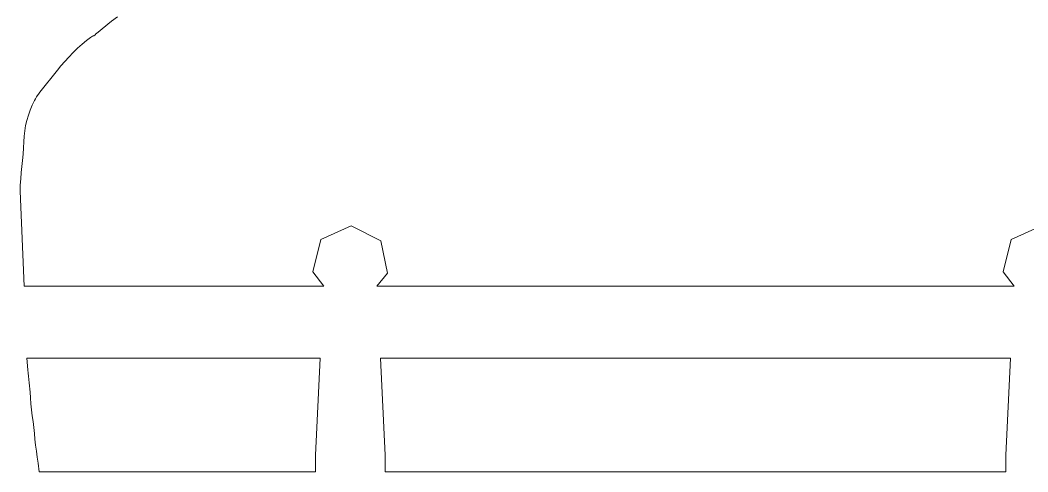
# Model space of a CAD drawing. Header units: centimetres. Extents: x -20.3 to 20.1, y -6 to 14.
# Drawn here: x 2.881 to 6.73, y 6.111 to 7.836 of the extents above; entities that cross this region are included whole.
import ezdxf

# ---------------------------------------------------------------- set-up
doc = ezdxf.new("R2010")
doc.units = ezdxf.units.CM
doc.header["$MEASUREMENT"] = 0
doc.layers.add('layer 1', color=7, linetype='Continuous')

msp = doc.modelspace()

# ---------------------------------------------------------------- linework, layer by layer
at = {"layer": 'layer 1', "color": 5, "lineweight": 9}
for points in [[(3.17274, 7.78559), (3.17274, 7.78559), (3.23079, 7.83169), (3.23079, 7.83169)], [(3.23079, 7.83169), (3.23079, 7.83169), (3.25339, 7.84814), (3.25339, 7.84814)], [(3.15731, 7.77441), (3.15731, 7.77441), (3.15988, 7.7756), (3.15988, 7.7756)], [(3.15988, 7.7756), (3.15988, 7.7756), (3.1621, 7.77656), (3.1621, 7.77656)], [(3.1621, 7.77656), (3.1621, 7.77656), (3.16416, 7.77755), (3.16416, 7.77755)], [(3.16416, 7.77755), (3.16416, 7.77755), (3.16621, 7.77882), (3.16621, 7.77882)], [(3.16621, 7.77882), (3.16621, 7.77882), (3.16841, 7.78062), (3.16841, 7.78062)], [(3.16841, 7.78062), (3.16841, 7.78062), (3.17094, 7.7832), (3.17094, 7.7832)], [(3.17094, 7.7832), (3.17094, 7.7832), (3.17274, 7.78559), (3.17274, 7.78559)], [(3.10056, 7.72876), (3.10056, 7.72876), (3.11759, 7.7443), (3.11759, 7.7443)], [(3.11759, 7.7443), (3.11759, 7.7443), (3.13435, 7.75832), (3.13435, 7.75832)], [(3.13435, 7.75832), (3.13435, 7.75832), (3.15049, 7.77034), (3.15049, 7.77034)], [(3.15049, 7.77034), (3.15049, 7.77034), (3.15424, 7.77274), (3.15424, 7.77274)], [(3.15424, 7.77274), (3.15424, 7.77274), (3.15731, 7.77441), (3.15731, 7.77441)], [(3.06716, 7.69513), (3.06716, 7.69513), (3.08363, 7.71221), (3.08363, 7.71221)], [(3.08363, 7.71221), (3.08363, 7.71221), (3.10056, 7.72876), (3.10056, 7.72876)], [(3.024, 7.6457), (3.024, 7.6457), (3.03698, 7.66138), (3.03698, 7.66138)], [(3.03698, 7.66138), (3.03698, 7.66138), (3.05148, 7.67802), (3.05148, 7.67802)], [(3.05148, 7.67802), (3.05148, 7.67802), (3.06716, 7.69513), (3.06716, 7.69513)], [(2.957, 7.56127), (2.957, 7.56127), (3.024, 7.6457), (3.024, 7.6457)], [(2.94197, 7.54012), (2.94197, 7.54012), (2.94428, 7.54384), (2.94428, 7.54384)], [(2.94428, 7.54384), (2.94428, 7.54384), (2.94646, 7.54705), (2.94646, 7.54705)], [(2.94646, 7.54705), (2.94646, 7.54705), (2.95106, 7.55323), (2.95106, 7.55323)], [(2.95106, 7.55323), (2.95106, 7.55323), (2.957, 7.56127), (2.957, 7.56127)], [(2.91972, 7.49241), (2.91972, 7.49241), (2.9276, 7.51134), (2.9276, 7.51134)], [(2.9276, 7.51134), (2.9276, 7.51134), (2.9364, 7.52981), (2.9364, 7.52981)], [(2.9364, 7.52981), (2.9364, 7.52981), (2.9394, 7.53555), (2.9394, 7.53555)], [(2.9394, 7.53555), (2.9394, 7.53555), (2.94197, 7.54012), (2.94197, 7.54012)], [(2.90698, 7.45338), (2.90698, 7.45338), (2.91282, 7.47308), (2.91282, 7.47308)], [(2.91282, 7.47308), (2.91282, 7.47308), (2.91972, 7.49241), (2.91972, 7.49241)], [(2.89872, 7.41309), (2.89872, 7.41309), (2.90225, 7.43337), (2.90225, 7.43337)], [(2.90225, 7.43337), (2.90225, 7.43337), (2.90698, 7.45338), (2.90698, 7.45338)], [(2.8955, 7.37195), (2.8955, 7.37195), (2.89645, 7.3926), (2.89645, 7.3926)], [(2.89645, 7.3926), (2.89645, 7.3926), (2.89872, 7.41309), (2.89872, 7.41309)], [(2.89465, 7.34796), (2.89465, 7.34796), (2.8955, 7.37195), (2.8955, 7.37195)], [(2.89057, 7.30065), (2.89057, 7.30065), (2.8929, 7.32422), (2.8929, 7.32422)], [(2.8929, 7.32422), (2.8929, 7.32422), (2.89465, 7.34796), (2.89465, 7.34796)], [(2.88544, 7.25372), (2.88544, 7.25372), (2.88798, 7.27717), (2.88798, 7.27717)], [(2.88798, 7.27717), (2.88798, 7.27717), (2.89057, 7.30065), (2.89057, 7.30065)], [(2.88327, 7.2302), (2.88327, 7.2302), (2.88544, 7.25372), (2.88544, 7.25372)], [(2.8813, 7.18266), (2.8813, 7.18266), (2.88179, 7.20654), (2.88179, 7.20654)], [(2.88179, 7.20654), (2.88179, 7.20654), (2.88327, 7.2302), (2.88327, 7.2302)], [(2.89625, 6.8205), (2.89625, 6.8205), (2.8813, 7.18266), (2.8813, 7.18266)], [(4.02997, 6.9984), (4.02997, 6.9984), (4.14544, 7.05102), (4.14544, 7.05102)], [(4.14544, 7.05102), (4.14544, 7.05102), (4.25858, 6.99355), (4.25858, 6.99355)], [(6.66676, 6.9984), (6.66676, 6.9984), (6.78224, 7.05102), (6.78224, 7.05102)], [(3.99911, 6.87532), (3.99911, 6.87532), (4.02997, 6.9984), (4.02997, 6.9984)], [(4.25858, 6.99355), (4.25858, 6.99355), (4.28418, 6.86926), (4.28418, 6.86926)], [(6.63591, 6.87532), (6.63591, 6.87532), (6.66676, 6.9984), (6.66676, 6.9984)], [(4.0411, 6.8205), (4.0411, 6.8205), (3.99911, 6.87532), (3.99911, 6.87532)], [(4.28418, 6.86926), (4.28418, 6.86926), (4.24357, 6.8205), (4.24357, 6.8205)], [(6.67789, 6.8205), (6.67789, 6.8205), (6.63591, 6.87532), (6.63591, 6.87532)], [(4.0411, 6.8205), (4.0411, 6.8205), (2.89625, 6.8205), (2.89625, 6.8205)], [(6.67789, 6.8205), (6.67789, 6.8205), (4.24357, 6.8205), (4.24357, 6.8205)], [(2.91096, 6.5001), (2.91096, 6.5001), (2.90698, 6.54543), (2.90698, 6.54543)], [(2.90698, 6.54543), (2.90698, 6.54543), (4.02732, 6.54543), (4.02732, 6.54543)], [(4.02732, 6.54543), (4.02732, 6.54543), (4.00876, 6.17479), (4.00876, 6.17479)], [(4.25735, 6.54543), (4.25735, 6.54543), (4.2759, 6.17479), (4.2759, 6.17479)], [(4.25735, 6.54543), (4.25735, 6.54543), (6.66412, 6.54543), (6.66412, 6.54543)], [(6.66412, 6.54543), (6.66412, 6.54543), (6.64556, 6.17479), (6.64556, 6.17479)], [(2.91215, 6.4885), (2.91215, 6.4885), (2.91096, 6.5001), (2.91096, 6.5001)], [(2.91351, 6.47635), (2.91351, 6.47635), (2.91215, 6.4885), (2.91215, 6.4885)], [(2.91491, 6.46391), (2.91491, 6.46391), (2.91351, 6.47635), (2.91351, 6.47635)], [(2.91628, 6.45141), (2.91628, 6.45141), (2.91491, 6.46391), (2.91491, 6.46391)], [(2.9175, 6.43909), (2.9175, 6.43909), (2.91628, 6.45141), (2.91628, 6.45141)], [(2.9185, 6.42719), (2.9185, 6.42719), (2.9175, 6.43909), (2.9175, 6.43909)], [(2.91916, 6.41595), (2.91916, 6.41595), (2.9185, 6.42719), (2.9185, 6.42719)], [(2.92049, 6.39366), (2.92049, 6.39366), (2.91916, 6.41595), (2.91916, 6.41595)], [(2.92246, 6.3711), (2.92246, 6.3711), (2.92049, 6.39366), (2.92049, 6.39366)], [(2.92491, 6.34839), (2.92491, 6.34839), (2.92246, 6.3711), (2.92246, 6.3711)], [(2.92764, 6.32562), (2.92764, 6.32562), (2.92491, 6.34839), (2.92491, 6.34839)], [(2.93049, 6.3029), (2.93049, 6.3029), (2.92764, 6.32562), (2.92764, 6.32562)], [(2.93329, 6.28032), (2.93329, 6.28032), (2.93049, 6.3029), (2.93049, 6.3029)], [(2.93584, 6.258), (2.93584, 6.258), (2.93329, 6.28032), (2.93329, 6.28032)], [(2.93799, 6.23603), (2.93799, 6.23603), (2.93584, 6.258), (2.93584, 6.258)], [(2.94031, 6.21318), (2.94031, 6.21318), (2.93799, 6.23603), (2.93799, 6.23603)], [(2.94318, 6.19011), (2.94318, 6.19011), (2.94031, 6.21318), (2.94031, 6.21318)], [(2.94632, 6.1669), (2.94632, 6.1669), (2.94318, 6.19011), (2.94318, 6.19011)], [(2.94948, 6.14362), (2.94948, 6.14362), (2.94632, 6.1669), (2.94632, 6.1669)], [(4.00876, 6.17479), (4.00876, 6.17479), (4.00876, 6.11112), (4.00876, 6.11112)], [(4.2759, 6.17479), (4.2759, 6.17479), (4.2759, 6.11112), (4.2759, 6.11112)], [(6.64556, 6.17479), (6.64556, 6.17479), (6.64556, 6.11112), (6.64556, 6.11112)], [(2.95356, 6.11112), (2.95356, 6.11112), (2.94948, 6.14362), (2.94948, 6.14362)], [(2.95356, 6.11112), (2.95356, 6.11112), (4.00876, 6.11112), (4.00876, 6.11112)], [(4.2759, 6.11112), (4.2759, 6.11112), (6.64556, 6.11112), (6.64556, 6.11112)]]:
    msp.add_open_spline(points, degree=3, dxfattribs=at)

doc.saveas('drawing.dxf')
